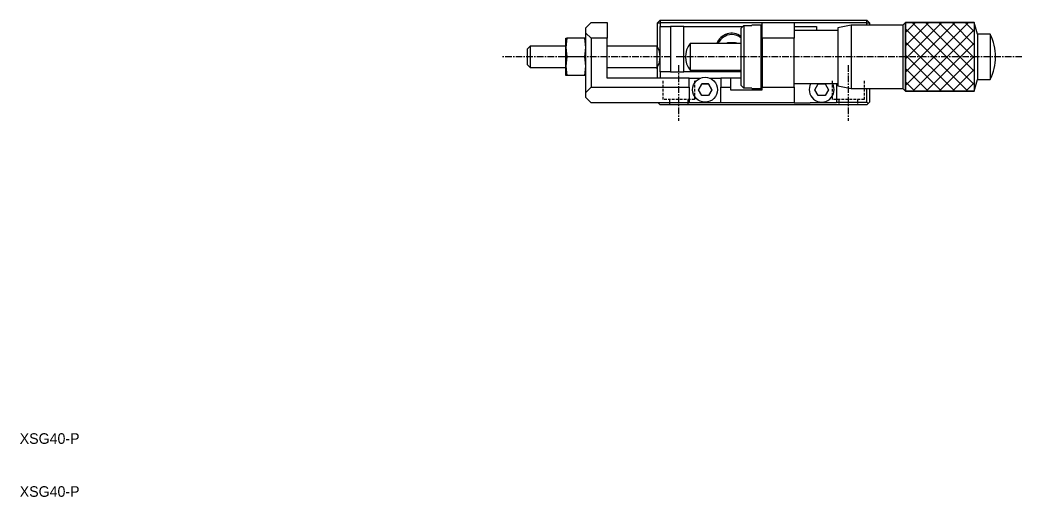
# Model space of a CAD drawing. Extents: x 10 to 343, y 10 to 226.
# Drawn here: x 10.1 to 199.2, y 10 to 100 of the extents above; entities that cross this region are included whole.
import ezdxf

# ---------------------------------------------------------------- set-up
doc = ezdxf.new("R2010")
doc.units = 0
doc.linetypes.add('CENTER', pattern=[2, 1.25, -0.25, 0.25, -0.25])
doc.linetypes.add('DASHED', pattern=[0.75, 0.5, -0.25])
doc.layers.get('0').update_dxf_attribs({"linetype": 'CONTINUOUS'})
doc.layers.add('CENTER', color=1, linetype='CENTER')
doc.styles.get("Standard").update_dxf_attribs({"font": 'FG教科書体NT-M'})

msp = doc.modelspace()

# ---------------------------------------------------------------- linework, layer by layer
at = {"color": 7, "linetype": 'CONTINUOUS'}
for p, q in [((116.849997, 98.55), (117.849997, 99.55)), ((116.849997, 97.55), (116.849997, 98.55)), ((117.849997, 99.55), (120.849997, 99.55)), ((120.849997, 99.55), (120.849997, 96.55)), ((130.849997, 100), (130.349997, 99.5)), ((130.349997, 94.986492), (130.349997, 99.5)), ((130.349997, 99.5), (130.849997, 99.5)), ((130.849997, 100), (130.849997, 99.5)), ((130.849997, 100), (169.849997, 100)), ((130.849997, 99.5), (130.849997, 98.8)), ((150.149997, 99.5), (130.849997, 99.5)), ((130.849997, 90.2), (130.849997, 98.8)), ((130.849997, 98.8), (132.849997, 98.8)), ((132.849997, 98.8), (132.849997, 90.2)), ((135.349997, 98.8), (132.849997, 98.8)), ((135.349997, 90.2), (135.349997, 98.8)), ((135.349997, 98.8), (146.486453, 98.8)), ((146.149997, 98.458327), (146.649997, 98.96608)), ((146.149997, 87.641673), (146.149997, 98.458327)), ((146.649997, 98.96608), (146.649997, 87.13392)), ((146.649997, 98.96608), (148.149997, 98.96608)), ((148.149997, 98.96608), (148.149997, 99.05)), ((149.949997, 99.05), (148.149997, 99.05)), ((149.949997, 87.05), (149.949997, 99.05)), ((150.149997, 98.85), (149.949997, 99.05)), ((150.149997, 99.55), (156.149997, 99.55)), ((150.149997, 96.55), (150.149997, 99.55)), ((156.149997, 99.55), (156.149997, 96.55)), ((169.849997, 99.5), (156.149997, 99.5)), ((156.149997, 98.8), (160.349997, 98.8)), ((160.349997, 98.8), (160.349997, 98.05)), ((166.899996, 99.049996), (164.399997, 98.549997)), ((164.399997, 98.549997), (164.399997, 87.550003)), ((166.899996, 99.049996), (166.899996, 87.050004)), ((176.650001, 99.049996), (166.899996, 99.049996)), ((169.849997, 99.5), (169.849997, 100)), ((170.349997, 99.5), (169.849997, 100)), ((169.849997, 99.049996), (169.849997, 99.5)), ((169.849997, 99.5), (170.349997, 99.5)), ((170.349997, 99.5), (170.349997, 99.049996)), ((177.150003, 99.549999), (176.650001, 99.049996)), ((176.650001, 99.049996), (176.650001, 87.050004)), ((177.150003, 99.549999), (190.150004, 99.549999)), ((177.150003, 86.550001), (177.150003, 99.549999)), ((190.739492, 97.35), (190.150004, 99.549999)), ((190.150004, 99.549999), (190.150004, 86.550001)), ((113.247069, 96.55), (113.049997, 94.8)), ((113.049997, 96.55), (113.247069, 96.55)), ((113.049997, 94.8), (113.049997, 96.55)), ((116.652924, 96.55), (113.247069, 96.55)), ((116.849997, 94.8), (116.652924, 96.55)), ((116.652924, 96.55), (116.849997, 96.55)), ((117.849997, 96.55), (116.849997, 97.55)), ((116.849997, 96.55), (116.849997, 97.55)), ((116.849997, 95.05), (116.849997, 96.55)), ((120.849997, 96.55), (117.849997, 96.55)), ((117.849997, 96.55), (117.849997, 87.35)), ((120.849997, 89.05), (120.849997, 96.55)), ((150.149997, 96.55), (150.149997, 87.35)), ((156.149997, 96.55), (150.149997, 96.55)), ((164.399997, 98.05), (156.149997, 98.05)), ((156.149997, 87.35), (156.149997, 96.55)), ((190.739492, 97.35), (190.739492, 88.75)), ((193.150003, 97.35), (190.739492, 97.35)), ((193.150003, 97.35), (193.150003, 88.75)), ((105.849996, 91.55), (105.849997, 94.55)), ((106.099997, 94.8), (105.849997, 94.55)), ((106.349997, 95.05), (106.099997, 94.8)), ((106.349997, 95.05), (106.349996, 91.05)), ((113.049977, 95.05), (106.349997, 95.05)), ((113.049996, 91.3), (113.049997, 94.8)), ((113.049997, 94.8), (113.247069, 93.05)), ((116.652924, 93.05), (116.849997, 94.8)), ((116.849997, 91.05), (116.849997, 95.05)), ((130.314098, 95.05), (120.849997, 95.05)), ((130.314098, 91.049995), (130.314098, 95.050005)), ((130.314098, 91.05), (130.314098, 95.05)), ((136.527506, 95.549996), (136.527506, 90.550004)), ((146.149997, 95.549996), (136.527506, 95.549996)), ((143.512836, 95.549996), (143.628309, 95.75)), ((143.628309, 95.75), (145.071684, 95.75)), ((145.071684, 95.75), (145.187157, 95.549996)), ((113.247069, 93.05), (113.049996, 91.3)), ((116.652924, 93.05), (113.247069, 93.05)), ((116.849996, 91.3), (116.652924, 93.05)), ((105.849996, 91.55), (106.099996, 91.3)), ((106.099996, 91.3), (106.349996, 91.05)), ((106.349996, 91.05), (113.049977, 91.05)), ((113.049996, 91.3), (113.247069, 89.55)), ((113.049996, 89.55), (113.049996, 91.3)), ((116.652924, 89.55), (116.849996, 91.3)), ((116.849997, 86.35), (116.849997, 91.05)), ((120.849997, 91.05), (130.314098, 91.05)), ((130.349997, 89.05), (130.349997, 91.113508)), ((113.247069, 89.55), (113.049996, 89.55)), ((116.652924, 89.55), (113.247069, 89.55)), ((116.849996, 89.55), (116.652924, 89.55)), ((136.349997, 89.05), (120.849997, 89.05)), ((130.280475, 90.613639), (130.275852, 90.611384)), ((132.849997, 90.2), (130.849997, 90.2)), ((130.849997, 90.2), (130.849997, 89.05)), ((132.849997, 90.2), (135.349997, 90.2)), ((146.149997, 90.2), (135.349997, 90.2)), ((136.349997, 87.35), (136.349997, 89.05)), ((136.349997, 89.05), (138.523861, 89.05)), ((136.527506, 90.550004), (146.149997, 90.550004)), ((140.176132, 89.05), (142.349997, 89.05)), ((142.349997, 89.05), (142.349997, 87.35)), ((144.149997, 89.05), (142.349997, 89.05)), ((144.149997, 89.05), (144.149997, 87.35)), ((146.149997, 89.05), (144.149997, 89.05)), ((116.849997, 86.35), (117.849997, 87.35)), ((117.849997, 87.35), (136.349997, 87.35)), ((136.349997, 87.35), (136.349997, 84.35)), ((138.079826, 86.85), (138.714911, 87.95)), ((138.714911, 87.95), (138.079826, 86.85)), ((138.714911, 87.95), (139.985082, 87.95)), ((139.985082, 87.95), (138.714911, 87.95)), ((139.985082, 87.95), (140.620167, 86.85)), ((140.620167, 86.85), (139.985082, 87.95)), ((142.349997, 84.35), (142.349997, 87.35)), ((142.349997, 87.35), (144.149997, 87.35)), ((144.149997, 87.35), (144.149997, 86.85)), ((146.649997, 87.13392), (146.149997, 87.641673)), ((148.149997, 87.13392), (146.649997, 87.13392)), ((148.149997, 87.05), (148.149997, 87.13392)), ((148.149997, 87.05), (149.949997, 87.05)), ((149.949997, 87.05), (150.149997, 87.25)), ((150.149997, 87.35), (156.149997, 87.35)), ((150.149997, 86.85), (150.149997, 87.35)), ((156.149997, 88.05), (164.399997, 88.05)), ((156.149997, 87.35), (156.149997, 84.35)), ((160.079826, 86.85), (160.714911, 87.95)), ((160.714911, 87.95), (161.985082, 87.95)), ((161.985082, 87.95), (162.620167, 86.85)), ((164.149997, 88.05), (164.149997, 84.35)), ((164.399997, 87.550003), (166.899996, 87.050004)), ((166.899996, 87.050004), (176.650001, 87.050004)), ((169.849997, 84.5), (169.849997, 87.050004)), ((170.349997, 87.050004), (170.349997, 84.5)), ((176.650001, 87.050004), (177.150003, 86.550001)), ((190.150004, 86.550001), (190.739492, 88.75)), ((190.739492, 88.75), (193.150003, 88.75)), ((116.849997, 85.35), (116.849997, 86.35)), ((117.849997, 84.35), (116.849997, 85.35)), ((138.714911, 85.75), (138.079826, 86.85)), ((139.985082, 85.75), (138.714911, 85.75)), ((140.620167, 86.85), (139.985082, 85.75)), ((144.149997, 86.85), (150.149997, 86.85)), ((160.714911, 85.75), (160.079826, 86.85)), ((161.985082, 85.75), (160.714911, 85.75)), ((162.620167, 86.85), (161.985082, 85.75)), ((190.150004, 86.550001), (177.150003, 86.550001)), ((136.349997, 84.35), (117.849997, 84.35)), ((130.599997, 84.25), (130.499997, 84.35)), ((130.699997, 84.35), (130.599997, 84.25)), ((130.849997, 84), (130.599997, 84.25)), ((169.849997, 84), (130.849997, 84)), ((142.349997, 84.35), (136.349997, 84.35)), ((156.149997, 84.35), (142.349997, 84.35)), ((156.149997, 84.35), (159.149997, 84.35)), ((164.149997, 84.35), (159.149997, 84.35)), ((164.149997, 84.5), (169.849997, 84.5)), ((170.099997, 84.25), (169.849997, 84.5)), ((169.849997, 84), (170.099997, 84.25)), ((170.349997, 84.5), (170.099997, 84.25))]:
    msp.add_line(p, q, dxfattribs=at)
at = {"color": 3, "linetype": 'CONTINUOUS'}
for p, q in [((177.150003, 99.549999), (177.150003, 86.550001)), ((190.150004, 99.549999), (177.150003, 99.549999)), ((177.150003, 97.650003), (179.049999, 99.549999)), ((177.150003, 95.150003), (181.549999, 99.549999)), ((177.150003, 92.650003), (184.049999, 99.549999)), ((177.150003, 90.150003), (186.549999, 99.549999)), ((177.150003, 87.650003), (189.049999, 99.549999)), ((177.150003, 98.349997), (188.949999, 86.550001)), ((178.450001, 99.549999), (190.150004, 87.849996)), ((180.950001, 99.549999), (190.150004, 90.349996)), ((183.450001, 99.549999), (190.150004, 92.849996)), ((185.950001, 99.549999), (190.150004, 95.349996)), ((188.450001, 99.549999), (190.150004, 97.849996)), ((190.150004, 99.549999), (190.150004, 86.550001)), ((178.550001, 86.550001), (190.150004, 98.150004)), ((177.150003, 95.849997), (186.449999, 86.550001)), ((181.050001, 86.550001), (190.150004, 95.650004)), ((177.150003, 93.349997), (183.949999, 86.550001)), ((183.550001, 86.550001), (190.150004, 93.150004)), ((177.150003, 90.849997), (181.449999, 86.550001)), ((186.050001, 86.550001), (190.150004, 90.650004)), ((177.150003, 88.349997), (178.949999, 86.550001)), ((188.550001, 86.550001), (190.150004, 88.150004)), ((177.150003, 86.550001), (190.150004, 86.550001))]:
    msp.add_line(p, q, dxfattribs=at)
at = {"color": 3, "linetype": 'DASHED'}
for p, q in [((131.349997, 88.5), (131.349997, 85)), ((137.349997, 88.5), (137.349997, 85)), ((163.349997, 88.5), (163.349997, 85)), ((169.349997, 88.5), (169.349997, 85)), ((137.349997, 85), (131.349997, 85)), ((132.599997, 85), (132.599997, 84)), ((136.099997, 85), (136.099997, 84)), ((169.349997, 85), (163.349997, 85)), ((164.599997, 85), (164.599997, 84)), ((168.099997, 85), (168.099997, 84))]:
    msp.add_line(p, q, dxfattribs=at)
at = {"color": 7, "linetype": 'CONTINUOUS'}
msp.add_circle((139.349997, 86.85), 2.35, dxfattribs=at)
for centre, radius, start, end in [((144.349997, 94.5), 3, 53.130102, 159.512766), ((144.349997, 94.5), 2.75, 90, 157.55374), ((144.349997, 94.5), 2.75, 49.114807, 90), ((184.405002, 93.05), 9.745001, 333.816209, 26.183791), ((126.849997, 93.05), 4, 0, 30), ((139.650001, 93.05), 3.999997, 141.317811, 218.682189), ((126.849997, 93.05), 4, 330, 0), ((133.349997, 91.5), 3.194933, 188.096919, 196.106712), ((133.349997, 91.5), 3.2, 196.122533, 200.364135), ((161.349997, 86.85), 2.35, 149.293644, 30.706356)]:
    msp.add_arc(centre, radius, start, end, dxfattribs=at)
at = {"layer": 'CENTER', "color": 1, "linetype": 'CENTER'}
for p, q in [((132.849997, 93.05), (100.849997, 93.05)), ((199.150004, 93.05), (133.650005, 93.05)), ((134.349997, 91.5), (134.349997, 81)), ((166.349997, 91.5), (166.349997, 81))]:
    msp.add_line(p, q, dxfattribs=at)

# ---------------------------------------------------------------- texts
at = {"color": 7, "linetype": 'CONTINUOUS'}
for p in [(10, 20), (10, 10)]:
    msp.add_text('XSG40-P', height=2, dxfattribs=at).set_placement(p)

doc.saveas('drawing.dxf')
